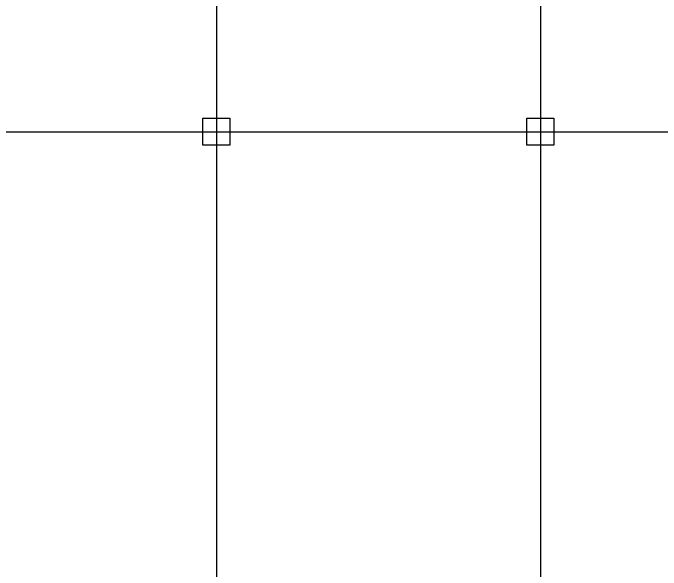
# Model space of a CAD drawing. Extents: x -3450 to 27857, y -1288 to 11880.
# Drawn here: x 6313 to 7993, y 363 to 1808 of the extents above; entities that cross this region are included whole.
import ezdxf

# ---------------------------------------------------------------- set-up
doc = ezdxf.new("R2010")
doc.units = 0
doc.linetypes.add('X-S-FAB-L20$0$COL-CEN-LIN', pattern=[3.25, 2.5, -0.25, 0.25, -0.25])
for name, color, linetype in [('X-S-FAB-L20$0$BLOCK', 8, 'Continuous'), ('X-S-FAB-L20$0$CCL', 8, 'X-S-FAB-L20$0$COL-CEN-LIN'), ('X-S-FAB-L20$0$COL-S', 8, 'Continuous')]:
    doc.layers.add(name, color=color, linetype=linetype)

# ---------------------------------------------------------------- blocks, each defined once
blk = doc.blocks.new('X-S-FAB-L20$0$FAB2-L05')
at = {"layer": 'X-S-FAB-L20$0$CCL'}
for p, q in [((-19320, 11005), (-19320, 0)), ((-18480, 11005), (-18480, 0)), ((-26880, 2220), (1210, 2220))]:
    blk.add_line(p, q, dxfattribs=at)
at = {"layer": 'X-S-FAB-L20$0$COL-S'}
for points in [[(-19355, 2255), (-19285, 2255), (-19285, 2185), (-19355, 2185)], [(-18515, 2255), (-18445, 2255), (-18445, 2185), (-18515, 2185)]]:
    blk.add_lwpolyline(points, close=True, dxfattribs=at)
blk = doc.blocks.new('X-S-FAB-L20')
at = {"layer": 'X-S-FAB-L20$0$BLOCK'}
blk.add_blockref('X-S-FAB-L20$0$FAB2-L05', (26160, -720), dxfattribs=at)

msp = doc.modelspace()

# ---------------------------------------------------------------- block references
msp.add_blockref('X-S-FAB-L20', (0, 0))

doc.saveas('drawing.dxf')
